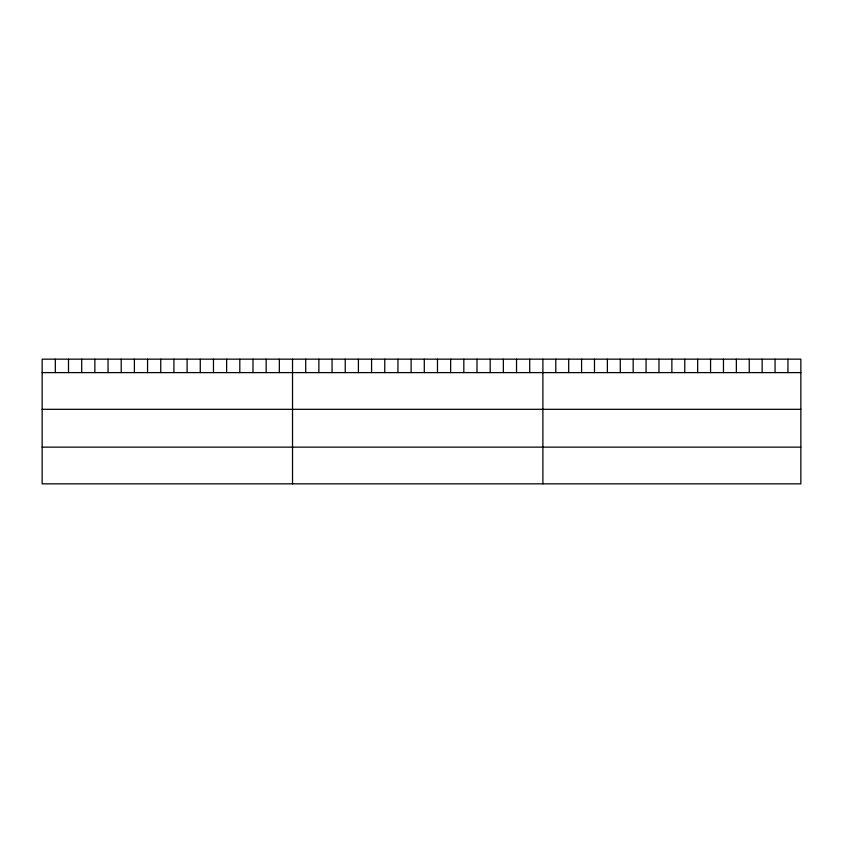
<?xml version="1.0" encoding="UTF-8"?>
<svg xmlns="http://www.w3.org/2000/svg" width="843" height="843" viewBox="0 0 843 843"><rect width="100%" height="100%" fill="white"/><g stroke="black" fill="none" stroke-linecap="round" stroke-linejoin="round"><path stroke-width="1.26" d="M800.85 372.606L800.85 483.84L42.15 483.84L42.15 359.16L800.85 359.16L800.85 372.606L42.15 372.606M42.15 409.319L800.85 409.319M42.15 447.138L800.85 447.138M787.952 359.16L787.952 372.606M775.054 359.16L775.054 372.606M762.156 359.16L762.156 372.606M749.258 359.16L749.258 372.606M736.36 359.16L736.36 372.606M723.463 359.16L723.463 372.606M710.565 359.16L710.565 372.606M697.667 359.16L697.667 372.606M684.769 359.16L684.769 372.606M671.871 359.16L671.871 372.606M658.973 359.16L658.973 372.606M646.075 359.16L646.075 372.606M633.177 359.16L633.177 372.606M620.279 359.16L620.279 372.606M607.381 359.16L607.381 372.606M594.484 359.16L594.484 372.606M581.586 359.16L581.586 372.606M568.688 359.16L568.688 372.606M555.79 359.16L555.79 372.606M542.892 359.16L542.892 483.84M529.71 359.16L529.71 372.606M516.538 359.16L516.538 372.606M503.355 359.16L503.355 372.606M490.183 359.16L490.183 372.606M477.001 359.16L477.001 372.606M463.829 359.16L463.829 372.606M450.647 359.16L450.647 372.606M437.475 359.16L437.475 372.606M424.292 359.16L424.292 372.606M411.121 359.16L411.121 372.606M397.938 359.16L397.938 372.606M384.766 359.16L384.766 372.606M371.584 359.16L371.584 372.606M358.412 359.16L358.412 372.606M345.23 359.16L345.23 372.606M332.058 359.16L332.058 372.606M318.875 359.16L318.875 372.606M305.703 359.16L305.703 372.606M292.521 359.16L292.521 483.84M279.339 359.16L279.339 372.606M266.167 359.16L266.167 372.606M252.984 359.16L252.984 372.606M239.812 359.16L239.812 372.606M226.63 359.16L226.63 372.606M213.458 359.16L213.458 372.606M200.276 359.16L200.276 372.606M187.104 359.16L187.104 372.606M173.921 359.16L173.921 372.606M160.75 359.16L160.75 372.606M147.567 359.16L147.567 372.606M134.395 359.16L134.395 372.606M121.213 359.16L121.213 372.606M108.041 359.16L108.041 372.606M94.859 359.16L94.859 372.606M81.687 359.16L81.687 372.606M68.504 359.16L68.504 372.606M55.332 359.16L55.332 372.606"/></g></svg>
